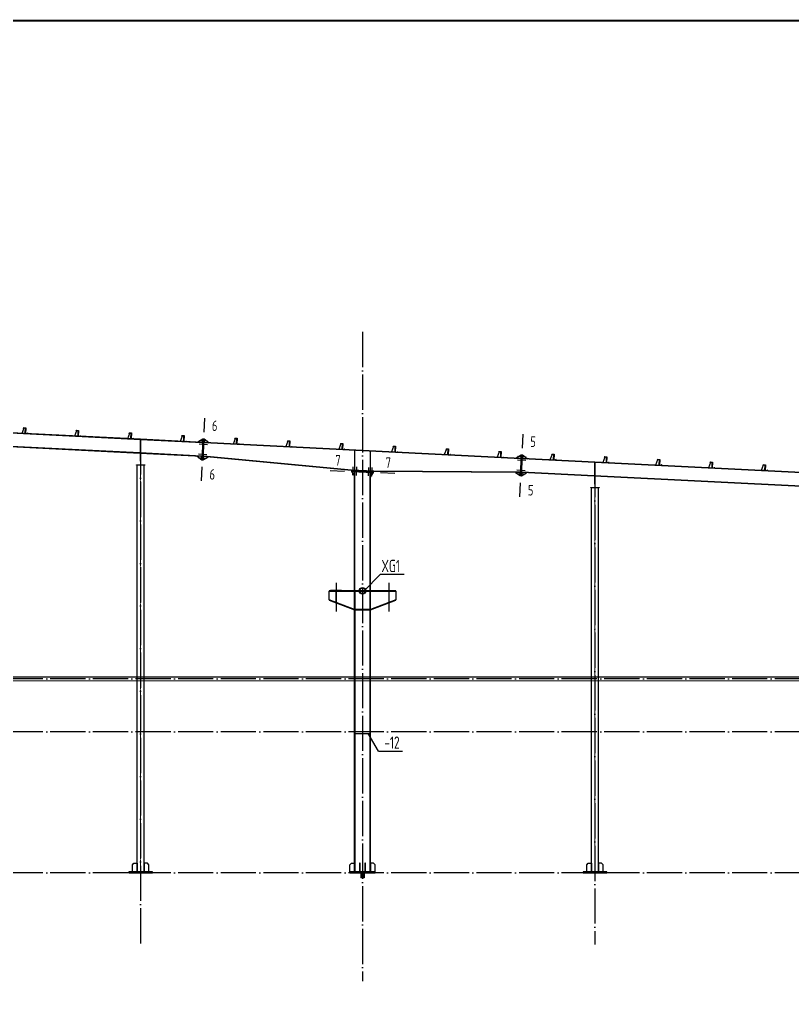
# Model space of a CAD drawing. Extents: x 447413 to 2975780, y -1432727 to 1301644.
# Drawn here: x 2692228 to 2714173, y -1015032 to -987253 of the extents above; entities that cross this region are included whole.
import ezdxf
from ezdxf.enums import TextEntityAlignment as Align

# ---------------------------------------------------------------- set-up
doc = ezdxf.new("R2010")
doc.units = 0
doc.header["$LTSCALE"] = 1000
doc.header["$MEASUREMENT"] = 0
for name, pattern in [('ACAD_ISO04W100', [30.5, 24, -3, 0.5, -3]), ('DOTE', [2.42, 2, -0.2, 0.02, -0.2]), ('线型4', [500, 150, -100, 150, -100])]:
    doc.linetypes.add(name, pattern=pattern)
for name, color, linetype in [('10', 7, 'Continuous'), ('114', 2, 'Continuous'), ('116', 1, 'Continuous'), ('14', 2, 'Continuous'), ('DOTE', 1, 'Continuous'), ('TDB_中实线', 7, 'Continuous'), ('TDB_中心线', 1, 'ACAD_ISO04W100'), ('THIN', 7, 'Continuous'), ('XG', 5, 'Continuous'), ('图框', 253, 'Continuous'), ('柱子', 3, 'Continuous')]:
    doc.layers.add(name, color=color, linetype=linetype)
doc.layers.add('檩条', color=7, linetype='Continuous', lineweight=18)
doc.layers.add('门窗', color=3, linetype='线型4', lineweight=18)
doc.styles.add('PkpmHz', font='Pkpmeng', dxfattribs={"width": 0.6, "bigfont": 'hztxt'})
doc.styles.add('TSSD_Label', font='Tssdeng.shx', dxfattribs={"width": 0.7, "bigfont": 'hztxt.shx'})

# ---------------------------------------------------------------- blocks, each defined once
blk = doc.blocks.new('A$C3FEA3028')
at = {"layer": 'DOTE', "linetype": 'DOTE', "ltscale": 2}
blk.add_line((63, 169), (63, 0), dxfattribs=at)
at = {"layer": 'TDB_中实线'}
for p, q in [((5, 154), (-45, 0)), ((55, 154), (5, 154)), ((55, 160), (55, 0)), ((61, 26), (56, 26)), ((61, 0), (-45, 0))]:
    blk.add_line(p, q, dxfattribs=at)
at = {"layer": 'TDB_中实线', "const_width": 3.75}
for points in [[(64, 127), (53, 127)], [(64, 63), (53, 63)]]:
    blk.add_lwpolyline(points, dxfattribs=at)
at = {"layer": 'TDB_中实线'}
blk.add_lwpolyline([(61, 26), (55, 26), (55, 160), (61, 160)], close=True, dxfattribs=at)
at = {"layer": 'TDB_中心线', "ltscale": 20}
for p, q in [((67, 127), (51, 127)), ((67, 63), (51, 63))]:
    blk.add_line(p, q, dxfattribs=at)
at = {"layer": '檩条'}
blk.add_lwpolyline([(3, 164), (61, 164), (61, 0), (116, 0), (128, 23), (124, 25), (113, 4), (64, 4), (64, 169), (0, 169), (-12, 146), (-8, 144), (3, 164)], dxfattribs=at)
blk = doc.blocks.new('A$C6B0021A6')
at = {"layer": '图框', "color": 153, "const_width": 58, "elevation": -84000}
blk.add_lwpolyline([(111420, 1020), (2520, 1020), (2520, 83120), (111420, 83120)], close=True, dxfattribs=at)

msp = doc.modelspace()

# ---------------------------------------------------------------- linework, layer by layer
at = {"color": 4, "elevation": 126000}
msp.add_lwpolyline([(2720975.7, -1005912.5), (2626735.7, -1005913.7), (2626735.7, -1006015.1), (2720975.7, -1006014)], close=True, dxfattribs=at)
at = {"layer": '10'}
for p, q in [((2697480.2, -998565.3, 126000), (2697460.2, -998964.8, 126000)), ((2706520.2, -999017.5, 126000), (2706500.2, -999417, 126000)), ((2697391.3, -1000344, 126000), (2697411.2, -999944.5, 126000)), ((2701051.4, -1000053.4, 126000), (2701451, -1000071.6, 126000)), ((2702879.9, -1000137, 126000), (2702480.4, -1000118.7, 126000)), ((2706431.2, -1000795.3, 126000), (2706451.2, -1000395.8, 126000))]:
    msp.add_line(p, q, dxfattribs=at)
at = {"layer": '114'}
for p, q in [((2697567.8, -999215.5, 126000), (2697328.1, -999203.5, 126000)), ((2697562.7, -999317.3, 126000), (2697323, -999305.3, 126000)), ((2697543.4, -999704.8, 126000), (2697303.7, -999692.9, 126000)), ((2697548.5, -999603, 126000), (2697308.8, -999591, 126000)), ((2706602.7, -999769.6, 126000), (2706363, -999757.6, 126000)), ((2706607.8, -999667.7, 126000), (2706368.1, -999655.7, 126000)), ((2701691.2, -1000182.7, 126000), (2701702.2, -999943, 126000)), ((2701791.1, -1000187.3, 126000), (2701802.1, -999947.5, 126000)), ((2702131.2, -1000202.8, 126000), (2702142.2, -999963.1, 126000)), ((2702231.1, -1000207.4, 126000), (2702242.1, -999967.7, 126000)), ((2706588.4, -1000055.2, 126000), (2706348.7, -1000043.2, 126000)), ((2706583.3, -1000157.1, 126000), (2706343.6, -1000145.1, 126000))]:
    msp.add_line(p, q, dxfattribs=at)
at = {"layer": '114', "color": 1, "lineweight": 70}
for p, q in [((2697468, -999210.5, 126000), (2697428, -999208.5, 126000)), ((2697462.9, -999312.3, 126000), (2697422.9, -999310.3, 126000)), ((2697443.5, -999699.9, 126000), (2697403.5, -999697.9, 126000)), ((2697448.6, -999598, 126000), (2697408.6, -999596, 126000)), ((2706502.8, -999764.6, 126000), (2706462.9, -999762.6, 126000)), ((2706507.9, -999662.7, 126000), (2706468, -999660.7, 126000)), ((2701695.8, -1000082.8, 126000), (2701697.6, -1000042.9, 126000)), ((2701795.7, -1000087.4, 126000), (2701797.5, -1000047.4, 126000)), ((2706488.5, -1000050.2, 126000), (2706448.6, -1000048.2, 126000)), ((2702135.8, -1000103, 126000), (2702137.6, -1000063, 126000)), ((2702235.7, -1000107.5, 126000), (2702237.5, -1000067.6, 126000)), ((2706483.4, -1000152.1, 126000), (2706443.5, -1000150.1, 126000))]:
    msp.add_line(p, q, dxfattribs=at)
at = {"layer": '116', "ltscale": 0.1}
for p, q in [((2701915.7, -1011464.4, 126000), (2701915.7, -1011614.4, 126000)), ((2702015.7, -1011614.4, 126000), (2701915.7, -1011614.4, 126000)), ((2701924.2, -1011464.4, 126000), (2701924.2, -1011614.4, 126000)), ((2702007.2, -1011464.4, 126000), (2702007.2, -1011614.4, 126000)), ((2702015.7, -1011464.4, 126000), (2702015.7, -1011614.4, 126000))]:
    msp.add_line(p, q, dxfattribs=at)
at = {"layer": '14'}
for p, q in [((2695660.7, -999177.2, 126000), (2695648.7, -999176.6, 126000)), ((2695648.7, -999176.6, 126000), (2695648.7, -999553, 126000)), ((2695660.7, -999553.6, 126000), (2695660.7, -999177.2, 126000)), ((2697430.3, -999163.5, 126000), (2697290.9, -999246.7, 126000)), ((2697430.3, -999163.5, 126000), (2697401.2, -999743.8, 126000)), ((2697450.2, -999164.5, 126000), (2697421.2, -999744.8, 126000)), ((2697421.2, -999744.8, 126000), (2697450.2, -999164.5, 126000)), ((2697426.8, -999233.4, 126000), (2697430.3, -999163.5, 126000)), ((2697450.2, -999164.5, 126000), (2697430.3, -999163.5, 126000)), ((2697441.2, -999745.8, 126000), (2697470.2, -999165.5, 126000)), ((2697470.2, -999165.5, 126000), (2697450.2, -999164.5, 126000)), ((2697470.2, -999165.5, 126000), (2697466.7, -999235.4, 126000)), ((2697600.5, -999262.2, 126000), (2697470.2, -999165.5, 126000)), ((2697290.9, -999246.7, 126000), (2697405.8, -999252.4, 126000)), ((2697405.8, -999252.4, 126000), (2697426.8, -999233.4, 126000)), ((2697466.7, -999235.4, 126000), (2697485.7, -999256.4, 126000)), ((2697485.7, -999256.4, 126000), (2697600.5, -999262.2, 126000)), ((2701750.7, -999481.7, 126000), (2701740.7, -999481.2, 126000)), ((2701740.7, -999481.2, 126000), (2701740.7, -1000044.8, 126000)), ((2701750.7, -1000045.3, 126000), (2701750.7, -999481.7, 126000)), ((2695648.7, -999553, 126000), (2695660.7, -999553.6, 126000)), ((2695660.7, -999565.7, 126000), (2695648.7, -999565.1, 126000)), ((2695648.7, -999565.1, 126000), (2695648.7, -999785.9, 126000)), ((2695660.7, -999785.9, 126000), (2695660.7, -999565.7, 126000)), ((2695670.7, -999665.9, 126000), (2695660.7, -999665.9, 126000)), ((2695660.7, -999665.9, 126000), (2695660.7, -999885.9, 126000)), ((2695670.7, -999885.9, 126000), (2695670.7, -999665.9, 126000)), ((2697271, -999646.2, 126000), (2697401.3, -999742.8, 126000)), ((2697385.8, -999651.9, 126000), (2697271, -999646.2, 126000)), ((2697404.8, -999672.9, 126000), (2697385.8, -999651.9, 126000)), ((2697401.2, -999743.8, 126000), (2697421.2, -999744.8, 126000)), ((2697401.3, -999742.8, 126000), (2697404.8, -999672.9, 126000)), ((2697421.2, -999744.8, 126000), (2697441.2, -999745.8, 126000)), ((2697441.2, -999744.8, 126000), (2697580.1, -999667.6, 126000)), ((2697444.7, -999674.9, 126000), (2697441.2, -999744.8, 126000)), ((2697465.6, -999656.8, 126000), (2697444.7, -999674.9, 126000)), ((2697580.1, -999667.6, 126000), (2697465.6, -999656.8, 126000)), ((2702190.7, -999503.7, 126000), (2702180.7, -999503.2, 126000)), ((2702180.7, -999503.2, 126000), (2702180.7, -1000065, 126000)), ((2702190.7, -1000065.4, 126000), (2702190.7, -999503.7, 126000)), ((2706470.2, -999615.7, 126000), (2706330.9, -999698.9, 126000)), ((2706330.9, -999698.9, 126000), (2706445.7, -999704.6, 126000)), ((2706470.2, -999615.7, 126000), (2706441.2, -1000195, 126000)), ((2706445.7, -999704.6, 126000), (2706466.7, -999685.7, 126000)), ((2706490.2, -999616.7, 126000), (2706461.2, -1000196, 126000)), ((2706461.2, -1000196, 126000), (2706490.2, -999616.7, 126000)), ((2706466.7, -999685.7, 126000), (2706470.2, -999615.7, 126000)), ((2706490.2, -999616.7, 126000), (2706470.2, -999615.7, 126000)), ((2706481.2, -1000197, 126000), (2706510.2, -999617.7, 126000)), ((2706510.2, -999617.7, 126000), (2706490.2, -999616.7, 126000)), ((2706510.2, -999617.7, 126000), (2706506.7, -999687.7, 126000)), ((2706506.7, -999687.7, 126000), (2706525.6, -999708.6, 126000)), ((2706640.5, -999714.4, 126000), (2706510.2, -999617.7, 126000)), ((2706525.6, -999708.6, 126000), (2706640.5, -999714.4, 126000)), ((2695545.7, -999895.9, 126000), (2695545.7, -999885.9, 126000)), ((2695545.7, -999885.9, 126000), (2695785.7, -999885.9, 126000)), ((2695785.7, -999895.9, 126000), (2695545.7, -999895.9, 126000)), ((2695648.7, -999785.9, 126000), (2695660.7, -999785.9, 126000)), ((2695660.7, -999885.9, 126000), (2695670.7, -999885.9, 126000)), ((2695785.7, -999885.9, 126000), (2695785.7, -999895.9, 126000)), ((2701652.6, -1000040.8, 126000), (2701651.7, -1000060.8, 126000)), ((2702282.4, -1000069.6, 126000), (2701652.6, -1000040.8, 126000)), ((2701740.7, -1000044.8, 126000), (2701750.7, -1000045.3, 126000)), ((2708560.7, -999822.5, 126000), (2708548.7, -999821.9, 126000)), ((2708548.7, -999821.9, 126000), (2708548.7, -1000198.4, 126000)), ((2708560.7, -1000199, 126000), (2708560.7, -999822.5, 126000)), ((2701651.7, -1000060.8, 126000), (2701650.7, -1000080.8, 126000)), ((2701650.7, -1000080.8, 126000), (2702280.6, -1000109.6, 126000)), ((2701651.7, -1000060.8, 126000), (2702281.5, -1000089.6, 126000)), ((2702281.5, -1000089.6, 126000), (2701651.7, -1000060.8, 126000)), ((2701655.8, -1000081, 126000), (2701740.7, -1000214.9, 126000)), ((2701720.7, -1000084, 126000), (2701655.8, -1000081, 126000)), ((2701740.7, -1000104.9, 126000), (2701720.7, -1000084, 126000)), ((2701740.7, -1000214.9, 126000), (2701740.7, -1000104.9, 126000)), ((2702180.7, -1000065, 126000), (2702190.7, -1000065.4, 126000)), ((2702210.7, -1000106.4, 126000), (2702190.7, -1000125.5, 126000)), ((2702190.7, -1000235.5, 126000), (2702275.6, -1000109.3, 126000)), ((2702190.7, -1000125.5, 126000), (2702190.7, -1000235.5, 126000)), ((2702275.6, -1000109.3, 126000), (2702210.7, -1000106.4, 126000)), ((2702280.6, -1000109.6, 126000), (2702281.5, -1000089.6, 126000)), ((2702281.5, -1000089.6, 126000), (2702282.4, -1000069.6, 126000)), ((2706310.7, -1000104.4, 126000), (2706441.2, -1000195, 126000)), ((2706425.7, -1000105, 126000), (2706310.7, -1000104.4, 126000)), ((2706444.7, -1000125.1, 126000), (2706425.7, -1000105, 126000)), ((2706441.2, -1000195, 126000), (2706444.7, -1000125.1, 126000)), ((2706441.2, -1000195, 126000), (2706461.2, -1000196, 126000)), ((2706461.2, -1000196, 126000), (2706481.2, -1000197, 126000)), ((2706481.2, -1000197, 126000), (2706620.5, -1000113.9, 126000)), ((2706484.7, -1000127.1, 126000), (2706481.2, -1000197, 126000)), ((2706505.6, -1000108.1, 126000), (2706484.7, -1000127.1, 126000)), ((2706620.5, -1000113.9, 126000), (2706505.6, -1000108.1, 126000)), ((2708548.7, -1000198.4, 126000), (2708560.7, -1000199, 126000)), ((2708560.7, -1000211, 126000), (2708548.7, -1000210.4, 126000)), ((2708548.7, -1000210.4, 126000), (2708548.7, -1000436.2, 126000)), ((2708560.7, -1000436.2, 126000), (2708560.7, -1000211, 126000)), ((2708570.7, -1000311.2, 126000), (2708560.7, -1000311.2, 126000)), ((2708560.7, -1000311.2, 126000), (2708560.7, -1000536.2, 126000)), ((2708570.7, -1000536.2, 126000), (2708570.7, -1000311.2, 126000)), ((2708445.7, -1000546.2, 126000), (2708445.7, -1000536.2, 126000)), ((2708445.7, -1000536.2, 126000), (2708685.7, -1000536.2, 126000)), ((2708685.7, -1000546.2, 126000), (2708445.7, -1000546.2, 126000)), ((2708548.7, -1000436.2, 126000), (2708560.7, -1000436.2, 126000)), ((2708560.7, -1000536.2, 126000), (2708570.7, -1000536.2, 126000)), ((2708685.7, -1000536.2, 126000), (2708685.7, -1000546.2, 126000)), ((2701740.7, -1003464.4, 126000), (2701015.7, -1003464.4, 126000)), ((2701015.7, -1003464.4, 126000), (2701015.7, -1003476.4, 126000)), ((2701015.7, -1003722.4, 126000), (2701015.7, -1003476.4, 126000)), ((2701015.7, -1003476.4, 126000), (2701740.7, -1003476.4, 126000)), ((2701015.7, -1003476.4, 126000), (2701740.7, -1003476.4, 126000)), ((2701370.7, -1003452.4, 126000), (2701060.7, -1003452.4, 126000)), ((2701060.7, -1003452.4, 126000), (2701060.7, -1003464.4, 126000)), ((2701060.7, -1003464.4, 126000), (2701370.7, -1003464.4, 126000)), ((2701221.2, -1003476.4, 126000), (2701210.2, -1003476.4, 126000)), ((2701210.2, -1003476.4, 126000), (2701210.2, -1003794.8, 126000)), ((2701221.2, -1003798.9, 126000), (2701221.2, -1003476.4, 126000)), ((2701370.7, -1003464.4, 126000), (2701370.7, -1003452.4, 126000)), ((2701740.7, -1003476.4, 126000), (2701740.7, -1003464.4, 126000)), ((2701740.7, -1003476.4, 126000), (2701740.7, -1003992.4, 126000)), ((2702178.7, -1003464.4, 126000), (2701752.7, -1003464.4, 126000)), ((2701752.7, -1003464.4, 126000), (2701752.7, -1003475.4, 126000)), ((2701752.7, -1003475.4, 126000), (2702178.7, -1003475.4, 126000)), ((2702178.7, -1003475.4, 126000), (2702178.7, -1003464.4, 126000)), ((2702915.7, -1003464.4, 126000), (2702190.7, -1003464.4, 126000)), ((2702190.7, -1003464.4, 126000), (2702190.7, -1003476.4, 126000)), ((2702190.7, -1003992.4, 126000), (2702190.7, -1003476.4, 126000)), ((2702190.7, -1003476.4, 126000), (2702915.7, -1003476.4, 126000)), ((2702190.7, -1003476.4, 126000), (2702915.7, -1003476.4, 126000)), ((2702560.7, -1003452.4, 126000), (2702870.7, -1003452.4, 126000)), ((2702560.7, -1003464.4, 126000), (2702560.7, -1003452.4, 126000)), ((2702870.7, -1003464.4, 126000), (2702560.7, -1003464.4, 126000)), ((2702721.2, -1003476.4, 126000), (2702710.2, -1003476.4, 126000)), ((2702710.2, -1003476.4, 126000), (2702710.2, -1003798.9, 126000)), ((2702721.2, -1003794.8, 126000), (2702721.2, -1003476.4, 126000)), ((2702870.7, -1003452.4, 126000), (2702870.7, -1003464.4, 126000)), ((2702915.7, -1003476.4, 126000), (2702915.7, -1003464.4, 126000)), ((2702915.7, -1003476.4, 126000), (2702915.7, -1003722.4, 126000)), ((2701740.7, -1003992.4, 126000), (2701015.7, -1003722.4, 126000)), ((2701740.7, -1003992.4, 126000), (2701015.7, -1003722.4, 126000)), ((2701015.7, -1003722.4, 126000), (2701015.7, -1003734.4, 126000)), ((2701015.7, -1003734.4, 126000), (2701740.7, -1004004.4, 126000)), ((2701210.2, -1003794.8, 126000), (2701221.2, -1003798.9, 126000)), ((2702915.7, -1003722.4, 126000), (2702190.7, -1003992.4, 126000)), ((2702915.7, -1003722.4, 126000), (2702190.7, -1003992.4, 126000)), ((2702190.7, -1004004.4, 126000), (2702915.7, -1003734.4, 126000)), ((2702710.2, -1003798.9, 126000), (2702721.2, -1003794.8, 126000)), ((2702915.7, -1003734.4, 126000), (2702915.7, -1003722.4, 126000)), ((2701740.7, -1004004.4, 126000), (2701740.7, -1003992.4, 126000)), ((2702178.7, -1003993.4, 126000), (2701752.7, -1003993.4, 126000)), ((2701752.7, -1003993.4, 126000), (2701752.7, -1004004.4, 126000)), ((2701752.7, -1004004.4, 126000), (2702178.7, -1004004.4, 126000)), ((2702178.7, -1004004.4, 126000), (2702178.7, -1003993.4, 126000)), ((2702190.7, -1003992.4, 126000), (2702190.7, -1004004.4, 126000)), ((2701605.7, -1011237.4, 126000), (2701650.7, -1011192.4, 126000)), ((2701605.7, -1011442.4, 126000), (2701605.7, -1011237.4, 126000)), ((2701650.7, -1011192.4, 126000), (2701740.7, -1011192.4, 126000)), ((2701740.7, -1011422.4, 126000), (2701720.7, -1011442.4, 126000)), ((2701740.7, -1011192.4, 126000), (2701740.7, -1011422.4, 126000)), ((2701750.7, -1011192.4, 126000), (2701740.7, -1011192.4, 126000)), ((2701740.7, -1011192.4, 126000), (2701740.7, -1011442.4, 126000)), ((2701750.7, -1011442.4, 126000), (2701750.7, -1011192.4, 126000)), ((2701900, -1011192.4, 126000), (2701884, -1011192.4, 126000)), ((2701884, -1011192.4, 126000), (2701884, -1011442.4, 126000)), ((2701900, -1011442.4, 126000), (2701900, -1011192.4, 126000)), ((2702047.4, -1011192.4, 126000), (2702031.4, -1011192.4, 126000)), ((2702031.4, -1011192.4, 126000), (2702031.4, -1011442.4, 126000)), ((2702047.4, -1011442.4, 126000), (2702047.4, -1011192.4, 126000)), ((2702190.7, -1011192.4, 126000), (2702180.7, -1011192.4, 126000)), ((2702180.7, -1011192.4, 126000), (2702180.7, -1011442.4, 126000)), ((2702280.7, -1011192.4, 126000), (2702190.7, -1011192.4, 126000)), ((2702190.7, -1011192.4, 126000), (2702190.7, -1011422.4, 126000)), ((2702190.7, -1011442.4, 126000), (2702190.7, -1011192.4, 126000)), ((2702190.7, -1011422.4, 126000), (2702210.7, -1011442.4, 126000)), ((2702325.7, -1011237.4, 126000), (2702280.7, -1011192.4, 126000)), ((2702325.7, -1011442.4, 126000), (2702325.7, -1011237.4, 126000)), ((2702325.7, -1011442.4, 126000), (2701605.7, -1011442.4, 126000)), ((2701605.7, -1011442.4, 126000), (2701605.7, -1011464.4, 126000)), ((2701720.7, -1011442.4, 126000), (2701605.7, -1011442.4, 126000)), ((2701605.7, -1011464.4, 126000), (2702325.7, -1011464.4, 126000)), ((2701740.7, -1011442.4, 126000), (2701750.7, -1011442.4, 126000)), ((2701884, -1011442.4, 126000), (2701900, -1011442.4, 126000)), ((2702031.4, -1011442.4, 126000), (2702047.4, -1011442.4, 126000)), ((2702180.7, -1011442.4, 126000), (2702190.7, -1011442.4, 126000)), ((2702210.7, -1011442.4, 126000), (2702325.7, -1011442.4, 126000)), ((2702325.7, -1011464.4, 126000), (2702325.7, -1011442.4, 126000))]:
    msp.add_line(p, q, dxfattribs=at)
at = {"layer": '14', "ltscale": 100}
for p, q in [((2702190.7, -1007464.4, 126000), (2701740.7, -1007464.4, 126000)), ((2701740.7, -1007514.4, 126000), (2702190.7, -1007514.4, 126000))]:
    msp.add_line(p, q, dxfattribs=at)
at = {"layer": '14', "ltscale": 0.1}
for p, q in [((2695430.7, -1011239.4, 126000), (2695475.7, -1011194.4, 126000)), ((2695430.7, -1011444.4, 126000), (2695430.7, -1011239.4, 126000)), ((2695475.7, -1011194.4, 126000), (2695565.7, -1011194.4, 126000)), ((2695565.7, -1011424.4, 126000), (2695545.7, -1011444.4, 126000)), ((2695565.7, -1011194.4, 126000), (2695565.7, -1011424.4, 126000)), ((2695575.7, -1011194.4, 126000), (2695565.7, -1011194.4, 126000)), ((2695565.7, -1011194.4, 126000), (2695565.7, -1011444.4, 126000)), ((2695575.7, -1011444.4, 126000), (2695575.7, -1011194.4, 126000)), ((2695765.7, -1011194.4, 126000), (2695755.7, -1011194.4, 126000)), ((2695755.7, -1011194.4, 126000), (2695755.7, -1011444.4, 126000)), ((2695855.7, -1011194.4, 126000), (2695765.7, -1011194.4, 126000)), ((2695765.7, -1011194.4, 126000), (2695765.7, -1011424.4, 126000)), ((2695765.7, -1011444.4, 126000), (2695765.7, -1011194.4, 126000)), ((2695765.7, -1011424.4, 126000), (2695785.7, -1011444.4, 126000)), ((2695900.7, -1011239.4, 126000), (2695855.7, -1011194.4, 126000)), ((2695900.7, -1011444.4, 126000), (2695900.7, -1011239.4, 126000)), ((2708330.7, -1011239.4, 126000), (2708375.7, -1011194.4, 126000)), ((2708330.7, -1011444.4, 126000), (2708330.7, -1011239.4, 126000)), ((2708375.7, -1011194.4, 126000), (2708465.7, -1011194.4, 126000)), ((2708465.7, -1011424.4, 126000), (2708445.7, -1011444.4, 126000)), ((2708465.7, -1011194.4, 126000), (2708465.7, -1011424.4, 126000)), ((2708475.7, -1011194.4, 126000), (2708465.7, -1011194.4, 126000)), ((2708465.7, -1011194.4, 126000), (2708465.7, -1011444.4, 126000)), ((2708475.7, -1011444.4, 126000), (2708475.7, -1011194.4, 126000)), ((2708665.7, -1011194.4, 126000), (2708655.7, -1011194.4, 126000)), ((2708655.7, -1011194.4, 126000), (2708655.7, -1011444.4, 126000)), ((2708755.7, -1011194.4, 126000), (2708665.7, -1011194.4, 126000)), ((2708665.7, -1011194.4, 126000), (2708665.7, -1011424.4, 126000)), ((2708665.7, -1011444.4, 126000), (2708665.7, -1011194.4, 126000)), ((2708665.7, -1011424.4, 126000), (2708685.7, -1011444.4, 126000)), ((2708800.7, -1011239.4, 126000), (2708755.7, -1011194.4, 126000)), ((2708800.7, -1011444.4, 126000), (2708800.7, -1011239.4, 126000)), ((2696000.7, -1011444.4, 126000), (2695330.7, -1011444.4, 126000)), ((2695330.7, -1011444.4, 126000), (2695330.7, -1011464.4, 126000)), ((2695330.7, -1011464.4, 126000), (2696000.7, -1011464.4, 126000)), ((2695545.7, -1011444.4, 126000), (2695430.7, -1011444.4, 126000)), ((2695565.7, -1011444.4, 126000), (2695575.7, -1011444.4, 126000)), ((2695755.7, -1011444.4, 126000), (2695765.7, -1011444.4, 126000)), ((2695785.7, -1011444.4, 126000), (2695900.7, -1011444.4, 126000)), ((2696000.7, -1011464.4, 126000), (2696000.7, -1011444.4, 126000)), ((2708900.7, -1011444.4, 126000), (2708230.7, -1011444.4, 126000)), ((2708230.7, -1011444.4, 126000), (2708230.7, -1011464.4, 126000)), ((2708230.7, -1011464.4, 126000), (2708900.7, -1011464.4, 126000)), ((2708445.7, -1011444.4, 126000), (2708330.7, -1011444.4, 126000)), ((2708465.7, -1011444.4, 126000), (2708475.7, -1011444.4, 126000)), ((2708655.7, -1011444.4, 126000), (2708665.7, -1011444.4, 126000)), ((2708685.7, -1011444.4, 126000), (2708800.7, -1011444.4, 126000)), ((2708900.7, -1011464.4, 126000), (2708900.7, -1011444.4, 126000))]:
    msp.add_line(p, q, dxfattribs=at)
at = {"layer": 'DOTE', "color": 8, "linetype": 'DOTE', "ltscale": 0.5}
for p, q in [((2701965.7, -996118.2, 126000), (2701965.7, -1014542.3, 126000)), ((2695665.7, -999165.4, 126000), (2695665.7, -1013500.5, 126000)), ((2708565.7, -999810.7, 126000), (2708565.7, -1013500.5, 126000)), ((2723139.5, -1005964.4, 126000), (2621493.9, -1005964.4, 126000)), ((2723139.5, -1007464.4, 126000), (2621493.9, -1007464.4, 126000)), ((2723139.5, -1011464.4, 126000), (2621493.9, -1011464.4, 126000))]:
    msp.add_line(p, q, dxfattribs=at)
at = {"layer": 'DOTE'}
for p, q in [((2701215.7, -1003238.3, 126000), (2701215.7, -1004049.7, 126000)), ((2702715.7, -1003238.3, 126000), (2702715.7, -1004049.7, 126000))]:
    msp.add_line(p, q, dxfattribs=at)
at = {"layer": 'THIN'}
for q in [(2702123.6, -1007514.4, 126000), (2703097.1, -1008012, 126000)]:
    msp.add_line((2702422.9, -1008012, 126000), q, dxfattribs=at)
at = {"layer": 'XG'}
for p, q in [((2702471.3, -1002999.4, 126000), (2702015.7, -1003464.4, 126000)), ((2703145.5, -1002999.4, 126000), (2702471.3, -1002999.4, 126000)), ((2701690.7, -1003454.4, 126000), (2702240.7, -1003454.4, 126000)), ((2701690.7, -1003474.4, 126000), (2702240.7, -1003474.4, 126000))]:
    msp.add_line(p, q, dxfattribs=at)
for radius in [90, 80]:
    msp.add_circle((2701965.7, -1003464.4, 126000), radius, dxfattribs=at)
at = {"layer": '柱子'}
for p, q in [((2695665.1, -999177.4, 126000), (2689265.1, -998857.4, 126000)), ((2695665.7, -999165.4, 126000), (2689265.7, -998845.4, 126000)), ((2697425.2, -999265.4, 126000), (2695665.1, -999177.4, 126000)), ((2697425.8, -999253.4, 126000), (2695665.7, -999165.4, 126000)), ((2695645.7, -999564.9, 126000), (2689245.7, -999244.9, 126000)), ((2695646.3, -999552.9, 126000), (2689246.3, -999232.9, 126000)), ((2701965.1, -999492.4, 126000), (2697465.1, -999267.4, 126000)), ((2701965.7, -999480.4, 126000), (2697465.7, -999255.4, 126000)), ((2706465.1, -999717.6, 126000), (2701965.1, -999492.4, 126000)), ((2706465.7, -999705.6, 126000), (2701965.7, -999480.4, 126000)), ((2697405.8, -999652.9, 126000), (2695645.7, -999564.9, 126000)), ((2697406.4, -999640.9, 126000), (2695646.3, -999552.9, 126000)), ((2701652, -1000052.8, 126000), (2697445.7, -999654.9, 126000)), ((2701652.6, -1000040.8, 126000), (2697446.3, -999642.9, 126000)), ((2708565.1, -999822.7, 126000), (2706505.1, -999719.6, 126000)), ((2708565.7, -999810.7, 126000), (2706505.7, -999707.6, 126000)), ((2695565.7, -1011444.4, 126000), (2695565.7, -999895.9, 126000)), ((2695662.7, -999895.9, 126000), (2695565.7, -999895.9, 126000)), ((2695765.7, -999895.9, 126000), (2695668.7, -999895.9, 126000)), ((2695765.7, -1011444.4, 126000), (2695765.7, -999895.9, 126000)), ((2715125.1, -1000151.1, 126000), (2708565.1, -999822.7, 126000)), ((2715125.7, -1000139.1, 126000), (2708565.7, -999810.7, 126000)), ((2701740.7, -1003464.4, 126000), (2701740.7, -1000084.9, 126000)), ((2701750.7, -1000085.3, 126000), (2701740.7, -1000084.9, 126000)), ((2701750.7, -1003464.4, 126000), (2701750.7, -1000085.3, 126000)), ((2702180.7, -1003464.4, 126000), (2702180.7, -1000105, 126000)), ((2702190.7, -1000105.5, 126000), (2702180.7, -1000105, 126000)), ((2702190.7, -1003464.4, 126000), (2702190.7, -1000105.5, 126000)), ((2706445.7, -1000105.1, 126000), (2702281.8, -1000081.6, 126000)), ((2706446.3, -1000093.1, 126000), (2702282.4, -1000069.6, 126000)), ((2708545.7, -1000210.2, 126000), (2706485.7, -1000107.1, 126000)), ((2708546.3, -1000198.3, 126000), (2706486.3, -1000095.2, 126000)), ((2715105.7, -1000538.6, 126000), (2708545.7, -1000210.2, 126000)), ((2715106.3, -1000526.6, 126000), (2708546.3, -1000198.3, 126000)), ((2708465.7, -1011444.4, 126000), (2708465.7, -1000546.2, 126000)), ((2708562.7, -1000546.2, 126000), (2708465.7, -1000546.2, 126000)), ((2708665.7, -1000546.2, 126000), (2708568.7, -1000546.2, 126000)), ((2708665.7, -1011444.4, 126000), (2708665.7, -1000546.2, 126000)), ((2701740.7, -1011442.4, 126000), (2701740.7, -1003464.4, 126000)), ((2701752.7, -1003464.4, 126000), (2701740.7, -1003464.4, 126000)), ((2701752.7, -1011442.4, 126000), (2701752.7, -1003464.4, 126000)), ((2702178.7, -1003464.4, 126000), (2701752.7, -1003464.4, 126000)), ((2702178.7, -1011442.4, 126000), (2702178.7, -1003464.4, 126000)), ((2702190.7, -1003464.4, 126000), (2702178.7, -1003464.4, 126000)), ((2702190.7, -1011442.4, 126000), (2702190.7, -1003464.4, 126000))]:
    msp.add_line(p, q, dxfattribs=at)
at = {"layer": '门窗', "ltscale": 0.0001}
for p, q in [((2695665.2, -1011444.4, 126000), (2695665.2, -999766, 126000)), ((2695666.2, -1011444.4, 126000), (2695666.2, -999766, 126000)), ((2708565.2, -1011444.4, 126000), (2708565.2, -1000411.4, 126000)), ((2708566.2, -1011444.4, 126000), (2708566.2, -1000411.4, 126000))]:
    msp.add_line(p, q, dxfattribs=at)

# ---------------------------------------------------------------- block references
msp.add_blockref('A$C6B0021A6', (2617178.3, -1070402.1, 210000))
at = {"layer": '檩条', "color": 2, "rotation": 357.1319164419259}
for p in [(2692333.4, -999000.4, 126000), (2693833.4, -999075.8, 126000), (2695333.4, -999150.9, 126000), (2696833.4, -999226.1, 126000), (2698333.4, -999300.6, 126000), (2699833.4, -999375.8, 126000), (2701333.4, -999450.9, 126000), (2702833.4, -999526.1, 126000), (2704333.4, -999601.2, 126000), (2705833.4, -999676.4, 126000), (2707333.5, -999750.9, 126000), (2708833.5, -999826.1, 126000), (2710333.5, -999900.9, 126000), (2710333.5, -999901.2, 126000), (2711833.5, -999976.1, 126000), (2713333.5, -1000051.2, 126000)]:
    msp.add_blockref('A$C3FEA3028', p, dxfattribs=at)

# ---------------------------------------------------------------- texts
at = {"layer": '10', "style": 'PkpmHz', "width": 0.77}
for s, rotation, p in [('6', 357.13757, (2697769.8, -998780, 126000)), ('5', 357.1347, (2706809.8, -999232.2, 126000)), ('7', 357.3822, (2701264.9, -999762.8, 126000)), ('7', 357.3822, (2702693.8, -999828.2, 126000)), ('6', 357.13757, (2697700.9, -1000159.3, 126000)), ('5', 357.1347, (2706740.8, -1000610.5, 126000))]:
    msp.add_text(s, height=300, rotation=rotation, dxfattribs=at).set_placement(p, align=Align.MIDDLE_CENTER)
at = {"layer": 'THIN', "style": 'TSSD_Label', "width": 0.7}
msp.add_text('-12', height=350, dxfattribs=at).set_placement((2702801.7, -1007772.3, 126000), align=Align.MIDDLE_CENTER)
at = {"layer": 'XG', "style": 'TSSD_Label', "width": 0.7}
msp.add_text('XG1', height=350, dxfattribs=at).set_placement((2702766.7, -1002759.6, 126000), align=Align.MIDDLE_CENTER)

doc.saveas('drawing.dxf')
